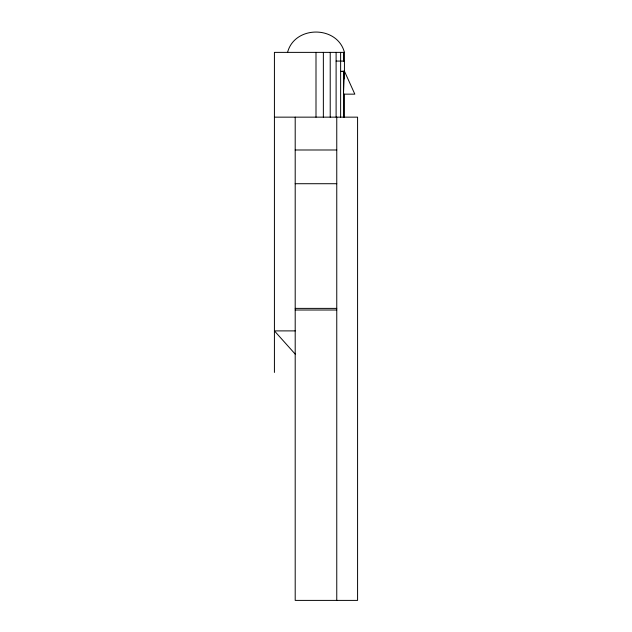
<?xml version="1.0" encoding="UTF-8"?>
<svg xmlns="http://www.w3.org/2000/svg" width="632" height="632" viewBox="0 0 632 632"><rect width="100%" height="100%" fill="white"/><g stroke="black" fill="none" stroke-linecap="round" stroke-linejoin="round"><path stroke-width="0.95" d="M287.568 52.377C294.646 25.288 337.354 25.288 344.432 52.377L344.432 78.826M343.468 71.424L344.432 71.163L354.829 94.152L343.468 94.152L344.432 71.163L340.624 71.424L343.468 71.424L343.468 117.149M344.432 52.377L274.422 52.377L274.422 372.445M336.106 61.075L344.432 61.075M274.422 117.149L357.578 117.149L357.578 600.4L295.199 600.4L295.199 117.149M295.199 149.989L336.761 149.989M295.199 183.715L336.761 183.715M295.199 308.384L336.761 308.384M295.199 310.012L336.761 310.012M295.199 330.892L274.422 330.892L295.199 354.094M344.432 94.152L344.432 117.149M343.468 52.377L343.468 61.075M340.624 52.377L340.624 117.149M336.761 117.149L336.761 600.4M336.106 52.377L336.106 117.149M330.22 52.377L330.22 117.149M323.363 52.377L323.363 117.149M316 52.377L316 117.149"/></g></svg>
